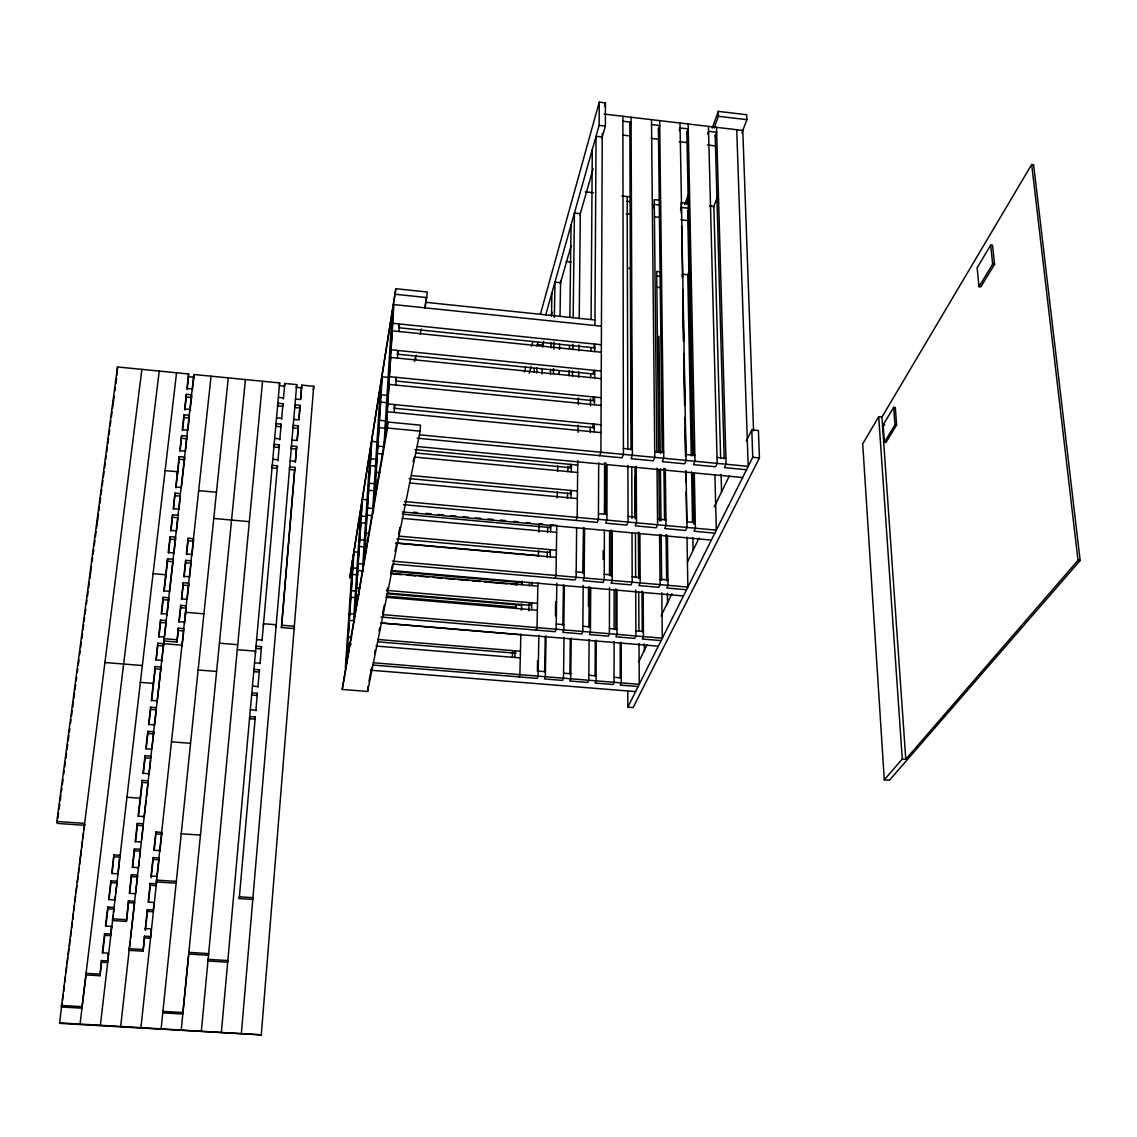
<?xml version="1.0" encoding="UTF-8"?>
<svg xmlns="http://www.w3.org/2000/svg" width="1137" height="1137" viewBox="0 0 1137 1137"><rect width="100%" height="100%" fill="white"/><g stroke="black" fill="none" stroke-linecap="round" stroke-linejoin="round"><path stroke-width="1.5" d="M186.326 397.012L186.326 394.297L191.542 394.795L191.528 397.524L186.326 397.012L184.848 410.016M185.459 451.318L186.866 436.096L181.607 435.599L179.888 450.579L185.189 451.076M612.289 530.78L612.232 580.424L611.081 583.139L631.007 584.887L632.2 582.172L632.016 532.571M614.108 641.609L614.065 682.314L613.042 684.502L595.049 683.053L596.044 680.85L596.257 640.117M614.108 629.216L614.151 590.288M615.884 629.699L615.899 588.838M616.993 590.131L616.993 634.361L615.884 636.805L634.759 638.383L635.91 635.953L635.697 589.989M188.074 540.715L188.074 538.242L193.475 538.711L193.461 541.184L188.074 540.715L186.539 554.714M187.179 389.593L188.643 373.974L117.523 366.967L56.85 821.454L57.177 823.401L84.522 825.306L84.266 823.359L56.85 821.454M605.723 514.322L605.879 463.086M607.044 465.232L606.902 520.106L605.708 523.162L626.814 525.095L628.065 522.054L627.908 465.445M609.503 587.715L609.404 633.721L608.323 636.166L589.392 634.574L590.416 632.129L590.714 587.843M609.517 575.322L609.603 531.078M611.095 576.061L611.166 530.055M602.269 133.342L600.904 452.228L599.654 455.667M603.178 559.432L603.207 550.578M601.956 138.06L605.367 126.108L605.452 102.884L599.242 102.145L540.473 313.94M604.387 530.069L604.216 579.714L603.093 582.442L583.096 580.694L584.162 577.966L584.589 528.264M604.429 514.109L604.6 462.688M193.802 378.152L193.83 374.485L279.645 382.927L279.446 385.642L284.548 386.154L284.776 383.439L296.7 384.619L241.342 1033.718M593.102 424.115L593.088 427.626L594.31 424.129L594.267 431.932M593.287 397.168L593.258 400.636L594.48 397.069L594.424 404.758M593.443 370.591L593.429 374.002L594.637 370.392L594.594 377.967M594.75 351.56L594.793 344.085L593.599 347.751M594.907 325.523L596.058 136.255L602.255 136.98M595.092 675.975L595.291 640.614M545.661 315.105L599.128 125.368L599.242 102.145M598.687 462.674L598.417 519.325L597.238 522.38L403.45 504.657M588.397 606.419L588.54 586.962M590.274 432.373L590.316 427.071M590.458 405.866L590.515 398.803M590.672 377.598L590.686 374.059M590.856 351.091L590.885 347.552M591.084 319.284L592.278 149.643M589.108 639.506L588.824 680.253L587.843 682.47L569.808 681.006L570.746 678.789L571.215 638.013M589.193 627.112L589.478 588.142M589.435 627.496L589.719 586.834M583.153 573.602L583.551 527.54M583.21 585.427L582.812 631.476L581.803 633.934L562.801 632.328L563.767 629.87L564.364 585.555M583.324 573.02L583.693 528.733M576.644 527.554L576.132 577.255L575.08 579.984L392.919 564.023M577.752 460.67L577.17 517.378L576.061 520.448M578.051 432.316L578.122 425.238M578.335 404.445L578.406 397.964M578.619 377.385L578.676 371.515M578.889 350.807L578.946 344.909M579.216 318.914L580.311 212.576M567.519 498.262L567.59 492.932M567.86 471.642L567.932 466.326M569.097 375.85L569.168 370.534M569.438 349.244L569.481 345.691M569.85 317.308L571.03 225.069M570.362 464.337L570.333 467.662L571.414 464.493L571.328 471.883M571.016 497.949L571.101 490.473L570.007 493.586M572.465 376.205L572.536 370.889M572.792 349.613L572.849 344.284M573.162 317.692L574.412 213.045L580.296 213.699M569.893 673.928L570.305 638.525M562.9 625.251L563.455 584.546M564.037 637.416L563.497 678.206L562.573 680.423L544.481 678.945L545.348 676.728L546.073 635.91M555.439 615.757L555.652 601.601M556.789 525.251L556.007 575.493L555.012 578.221M557.215 497.764L557.301 491.909M557.627 471.258L557.713 465.957M559.12 374.443L559.191 370.577M559.518 349.372L559.603 344.07M560.029 316.242L560.584 280.484M556.832 583.125L556.135 629.23L555.183 631.689L380.994 617.036M544.609 671.868L545.248 636.436M547.181 557.343L547.281 552.013M547.622 532.5L547.721 527.184M550.436 374.599L550.535 369.269M550.919 347.979L551.004 342.663M551.488 316.043L551.9 292.976M550.265 556.86L550.393 549.668L549.413 552.468M550.692 531.803L550.82 524.711L555.297 525.123M553.392 373.86L553.477 368.573M553.804 349.158L553.932 342.109M554.344 317.408L554.955 282.132L560.555 282.729M538.881 635.313L538.085 676.131L537.232 678.363L372.723 665.031M537.915 582.727L537.019 627.624L536.124 630.083M538.441 556.633L538.568 550.55M538.938 532.144L539.066 525.521M542.107 373.846L542.221 368.246M542.633 347.226L542.704 343.687M537.375 671.271L537.574 660.64M528.89 610.683L529.046 603.605M529.444 585.939L529.515 582.4M534.177 372.126L534.262 368.587M531.647 609.745L531.789 602.823L530.922 605.339M532.159 585.64L532.244 582.229M536.735 373.021L536.849 367.692M520.86 634.048L519.879 674.653L519.069 676.899M521.428 610.157L521.585 604.031M522.054 584.603L522.139 581.078M512.403 657.087L512.531 651.757M514.834 657.47L515.004 650.819L514.208 653.093M516.099 608.068L516.17 604.813L515.388 607.186L386.324 596.143M516.667 585.427L516.752 582.215L515.956 584.617M201.32 1031.43L262.562 381.25M425.139 307.843L425.352 303.664M420.122 431.165L420.434 425.167L387.816 422.012L342.209 689.448L367.621 691.467L420.122 431.165L387.447 428.024L342.209 689.448M425.096 308.056L427.327 292.01L395.861 288.699L349.77 577.795L395.861 288.699M394.269 412.461L394.724 404.601L394.098 408.211M395.875 385.088L396.33 377.342M397.467 358.098L397.922 350.466L397.282 354.19M399.03 331.507L399.471 323.974L398.845 327.754M367.621 691.467L367.933 686.492M384.121 443.373L391.824 317.209M385.457 428.237L385.898 420.889M387.006 402.669L387.191 399.769M385.542 435.158L387.362 411.793L600.99 432.586M393.246 308.397L392.109 327.058L392.734 323.278L601.374 344.767M386.154 431.605L393.871 304.588L601.445 326.205M387.447 428.024L387.816 422.012M221.36 1032.581L279.645 382.927M372.765 509.262L380.383 388.072M373.348 512.872L373.519 510.001M374.016 501.971L375.75 479.814M381.662 380.213L380.525 398.163L381.08 394.795L387.447 395.42M374.57 498.816L382.203 376.816L387.504 377.342M362.632 567.988L370.165 451.46M363.755 561.479L365.418 540.416L368.502 540.686M371.302 444.411L370.179 461.693L370.676 458.68L377.726 459.348M364.238 558.651L371.785 441.355L378.806 442.023M353.55 620.674L360.955 508.495M354.559 614.804L356.151 594.75L359.079 594.992M361.978 502.128L360.884 518.799L361.324 516.07L367.052 516.596M355 612.274L362.419 499.385L367.72 499.868M345.35 668.186L352.626 560.086M346.273 662.885L347.794 643.727L351.319 644.025M353.55 554.316L352.47 570.39L352.882 567.932L358.169 568.401M346.657 660.597L353.948 551.829L359.221 552.298M255.399 653.405L255.555 651.146L237.221 649.653M239.239 898.571L239.367 896.809L252.968 897.69L252.798 899.466L239.239 898.571L255.271 717.021L249.685 716.594L249.529 718.74L255.1 719.167L255.271 717.021M257.36 693.286L257.189 695.474L251.661 695.034L251.817 692.859L257.36 693.286L255.853 710.682M259.435 669.835L259.264 672.066L253.764 671.626L253.921 669.395L259.435 669.835L257.943 687.089M261.496 646.64L261.311 648.914L255.839 648.46L256.01 646.2L261.496 646.64L260.003 663.766M263.329 626.032L263.514 623.716L276.234 624.767L276.021 627.084M277.485 465.758L277.286 468.345L272.056 467.861L272.255 465.275L277.485 465.758L262.036 640.714M279.347 444.837L279.133 447.452L273.932 446.969L274.131 444.354L279.347 444.837L277.954 460.698M281.166 424.158L280.953 426.801L275.794 426.304L275.993 423.66L281.166 424.158L279.801 439.891M282.985 403.692L282.758 406.364L277.627 405.866L277.826 403.18L282.985 403.692L281.621 419.326M61.924 1003.488L59.593 1023.343L261.283 1034.855L313.727 386.296L301.817 385.116L300.609 399.03M281.45 627.525L281.678 625.222L294.355 626.274L294.099 628.576L281.45 627.525L294.909 467.378L289.693 466.895L289.452 469.467L294.668 469.965M295.307 462.318L296.672 446.486L291.47 445.988L291.228 448.603L296.416 449.087M297.183 439.891L298.406 425.807L293.232 425.309L292.991 427.953L298.15 428.45M298.903 419.354L300.111 405.355L294.98 404.857L294.739 407.529L299.855 408.027M281.678 625.222L294.909 467.378M296.672 446.486L295.421 461.38L290.205 460.897M298.406 425.807L297.169 440.545L291.982 440.062M300.111 405.355L298.889 419.937L293.73 419.439M301.817 385.116L300.609 399.542L295.478 399.044M283.411 398.973L284.776 383.439M296.373 388.214L296.7 384.619M182.773 1012.513L162.619 1011.347L162.69 1012.868L182.773 1014.033L245.436 379.559M188.841 952.692L181.224 1030.293M228.267 377.868L161.084 1029.141M313.343 389.892L313.727 386.296M150.411 936.533L144.442 936.149L144.555 937.854L150.496 938.224L151.235 928.915L145.28 928.545L147.355 909.643L153.282 910.012L153.367 911.775L147.455 911.391L147.355 909.643M153.282 910.012L154.092 902.508L148.18 902.124L150.226 883.435L156.11 883.833L156.195 885.638L150.311 885.254L150.226 883.435M156.11 883.833L211.07 376.176M156.664 881.203L140.889 1027.99M157.048 877.679L159.152 858.293M159.905 851.243L161.824 833.62M182.105 646.1L183.625 632.115M184.564 623.374L186.269 607.599M187.179 599.227L188.742 584.716M189.509 577.681L191.215 561.834M191.94 555.169L193.503 540.715M193.83 374.485L129.149 950.347L143.091 951.2L144.442 936.149M153.069 857.568L153.14 859.43L158.981 859.828L158.91 857.966L153.069 857.568L151.036 876.016L156.92 876.414M155.868 832L155.94 833.918L161.738 834.316L161.681 832.398L155.868 832L153.865 850.234L159.706 850.632M176.946 639.747L163.998 638.681L164.055 640.984L176.974 642.035L178.211 628.207L183.739 628.662L183.739 630.978L178.225 630.523L178.211 628.207M180.712 605.325L180.726 607.684L186.212 608.139L186.212 605.779L180.712 605.325L178.935 621.641L184.45 622.095M183.199 582.712L183.213 585.114L188.657 585.569L188.657 583.182L183.199 582.712L181.437 598.844L186.909 599.298M185.658 560.342L185.658 562.787L191.073 563.256L191.073 560.811L185.658 560.342L183.896 576.288L189.353 576.757M188.074 538.242L186.34 554.003L191.769 554.472M143.091 951.2L144.555 937.854M147.455 911.391L145.38 930.265L145.28 928.545M148.464 902.195L150.311 885.254M151.136 877.849L153.14 859.43M154.135 850.462L155.94 833.918M176.974 642.035L178.225 630.523M179.12 622.337L180.726 607.684M181.622 599.597L183.213 585.114M184.08 577.113L185.658 562.787M130.144 941.55L120.636 1026.825M130.528 938.139L134.507 902.835M135.502 894.037L137.492 876.4M138.487 867.645L139.282 860.524M139.666 857.085L140.277 851.712M141.67 839.362L143.262 825.249M144.243 816.622L146.048 800.562M146.417 797.264L148.236 781.162M149.004 774.396L150.624 759.985M151.974 748.004L153.765 732.157M154.561 725.122L156.394 708.834M157.19 701.785L160.971 668.272M161.71 661.777L164.154 640.046M164.552 636.521L166.229 621.641M166.94 615.359L168.731 599.483M169.527 592.42L173.108 560.669M173.904 553.62L175.567 538.995M176.349 531.974L177.94 517.903M178.893 509.518L180.286 497.182M181.479 486.593L184.691 458.112M187.847 430.141L189.254 417.677M190.035 410.741L191.627 396.571M192.423 389.579L193.816 377.228L188.643 376.731M176.548 372.78L112.549 920.544L126.434 921.439L128.424 900.831L134.365 901.215L134.493 902.991L128.58 902.607L128.424 900.831M131.423 874.708L131.551 876.542L137.435 876.94L137.307 875.106L131.423 874.708L129.291 893.341L135.204 893.725M134.365 848.898L134.493 850.789L140.334 851.187L140.221 849.296L134.365 848.898L132.262 867.304L138.145 867.702M137.279 823.401L137.406 825.334L143.205 825.746L143.106 823.799L137.279 823.401L135.204 841.579L141.045 841.977M142.196 780.394L142.31 782.427L148.052 782.839L147.952 780.806L142.196 780.394L138.103 816.167L143.916 816.579M145.024 755.707L145.124 757.796L150.823 758.208L150.738 756.133L145.024 755.707L143.006 773.316L148.748 773.728M147.81 731.318L147.895 733.45L153.58 733.877L153.495 731.759L147.81 731.318L145.82 748.714L151.534 749.141M150.567 707.214L150.653 709.389L156.281 709.829L156.21 707.655L150.567 707.214L148.592 724.411L154.277 724.837M155.215 666.552L155.286 668.798L160.871 669.252L160.8 666.993L155.215 666.552L151.335 700.378L156.991 700.818M181.948 645.162L157.872 643.201L155.968 659.858L161.553 660.299M160.516 620.12L160.573 622.451L166.087 622.905L166.045 620.575L160.516 620.12L158.64 636.578L164.183 637.033M163.131 597.295L163.174 599.668L168.66 600.137L168.617 597.764L163.131 597.295L161.269 613.568L166.784 614.023M167.523 558.779L167.565 561.223L172.995 561.692L172.966 559.248L167.523 558.779L163.87 590.828L169.356 591.283M170.053 536.65L170.095 539.137L175.496 539.606L175.468 537.119L170.053 536.65L168.248 552.426L173.691 552.895M177.94 515.246L172.554 514.777L170.777 530.368L176.178 530.851M180.385 493.614L175.027 493.131L173.265 508.566L178.637 509.049M179.205 456.605L179.22 459.22L184.507 459.703L184.507 457.088L179.205 456.605L175.738 486.991L181.067 487.489M183.981 414.834L183.981 417.521L189.211 418.018L189.211 415.332L183.981 414.834L182.29 429.644L187.548 430.141M186.326 394.297L184.649 408.95L189.879 409.448M188.643 373.974L186.994 388.47L192.196 388.968M126.434 921.439L128.58 902.607M129.632 893.44L131.551 876.542M132.588 867.488L134.493 850.789M135.516 841.835L137.406 825.334M138.416 816.494L142.31 782.427M143.319 773.601L145.124 757.796M146.119 749.07L147.895 733.45M148.89 724.837L150.653 709.389M151.619 700.875L155.286 668.798M156.238 660.455L157.872 643.201M158.896 637.246L160.573 622.451M161.511 614.293L163.174 599.668M164.098 591.61L167.565 561.223M168.489 553.136L170.095 539.137M171.005 531.135L172.554 514.777M173.492 509.39L175.027 493.131M175.951 487.872L179.22 459.22M180.101 451.545L181.607 435.599M182.488 430.667L183.981 417.521M107.404 960.921L101.378 960.552L101.605 962.2L107.617 962.57L108.313 953.204L102.302 952.834L104.576 933.648L110.573 934.031L110.772 935.737L104.789 935.353L104.576 933.648M110.573 934.031L111.469 926.399L105.485 926.03L107.745 907.084L113.7 907.468L113.885 909.23L107.944 908.847L107.745 907.084M113.174 915.271L100.34 1025.673M113.501 912.499L113.998 908.236M114.951 900.177L115.448 895.942M115.775 893.128L117.012 882.568M118.049 873.77L119.826 855.308L113.942 854.91L111.753 873.401L117.651 873.784M99.758 974.125L85.63 973.272L85.886 974.892L99.985 975.745L101.378 960.552M110.857 880.834L111.056 882.653L116.955 883.051L116.784 881.232L110.857 880.834L108.64 899.552L114.581 899.936M99.985 975.745L101.605 962.2M102.728 952.763L104.789 935.353M105.897 926.03L107.944 908.847M109.038 899.637L111.056 882.653M112.137 873.557L113.942 854.91M141.883 369.369L61.483 1006.998L81.836 1008.178L159.237 371.074M86.227 973.443L79.988 1024.508M62.492 1000.446L63.047 994.704M63.615 991.635L64.155 985.921M64.596 982.425L65.278 977.124M66.06 972.249L66.614 966.564M67.182 963.437L67.723 957.78M68.305 954.625L68.845 948.983M69.414 945.813L69.954 940.185M70.537 937.002L71.077 931.402M71.645 928.19L72.185 922.604M72.768 919.378L73.294 913.807M73.891 910.566L74.417 905.009M74.999 901.755L75.525 896.226M75.98 892.701L76.833 885.908M77.288 882.397L77.984 876.883M78.396 873.614L79.093 868.085M79.505 864.845L81.324 850.49M81.736 847.292L82.447 841.707M82.845 838.523L83.555 832.909M83.953 829.74L84.678 824.112M57.888 818.128L58.584 812.856M59.053 809.345L59.764 804.058M60.233 800.547L60.929 795.275M61.398 791.75L61.867 788.239M62.336 784.729L63.047 779.442M63.743 774.169L64.212 770.659M64.681 767.134L65.392 761.861M65.861 758.351L66.557 753.078M67.026 749.553L67.737 744.28M68.206 740.77L68.902 735.483M69.371 731.972L69.84 728.462M70.551 723.175L71.02 719.664M71.489 716.139L72.185 710.867M72.654 707.356L73.365 702.083M73.834 698.559L74.53 693.286M74.999 689.775L75.71 684.502M76.179 680.978L76.648 677.467M77.344 672.18L77.813 668.67M78.282 665.159L78.993 659.872M79.689 654.599L80.158 651.089M80.628 647.564L81.338 642.291M81.807 638.781L82.504 633.508M82.973 629.983L83.683 624.71M84.152 621.2L84.621 617.675M85.09 614.165L85.787 608.892M86.497 603.605L86.966 600.094M87.435 596.584L88.132 591.297M88.601 587.786L89.311 582.514M89.78 578.989L91.415 566.681M92.125 561.408L92.594 557.897M93.063 554.373L93.76 549.1M94.229 545.589L94.939 540.317M95.409 536.792L96.105 531.519M96.574 528.009L98.45 513.938M98.919 510.414L99.388 506.903M99.857 503.378L100.568 498.105M101.037 494.595L101.733 489.322M102.202 485.797L102.913 480.525M103.382 477.014L104.078 471.727M104.547 468.217L105.258 462.944M105.727 459.419L106.196 455.909M106.665 452.398L107.361 447.111M107.83 443.601L108.541 438.328M109.01 434.803L109.706 429.53M110.175 426.02L110.886 420.747M111.355 417.222L112.051 411.949M112.52 408.439L114.169 396.131M114.865 390.844L115.334 387.333M115.803 383.823L116.514 378.536M116.983 375.025L117.523 366.967M261.283 1034.855L59.479 1022.845M395.704 381.009L396.117 378.564M414.437 361.509L415.076 358.027M425.721 300.694L426.361 297.212M415.36 360.344L416.327 355.114M420.221 334.193L421.202 328.977M368.971 681.29L371.756 667.447M374.542 653.604L375.224 650.137M379.062 631.106L379.758 627.652M382.529 613.795L384.278 605.154M387.049 591.297L387.745 587.843M390.531 574L392.265 565.345M395.051 551.502L396.785 542.846M398.533 534.191L399.926 527.27M413.129 461.508L413.825 458.04M524.37 372.012L525.791 366.896M531.476 346.401L532.898 341.271M529.288 373.22L531.206 366.384M536.991 345.875L537.957 342.45M604.486 106.295L605.452 102.884M542.804 344.71L543.784 341.299M551.118 315.674L552.099 312.263M560.399 283.227L571.158 245.649M579.955 214.907L593.159 168.802M629.855 126.221L631.078 122.171L622.877 121.204M658.408 129.575L659.716 125.539L651.544 124.573M653.064 208L654.287 204.39L660.469 205.086M679.201 130.627L680.111 127.941L688.24 128.893L686.862 132.915M549.839 527.554L550.82 524.711M680.452 209.833L681.305 207.431L689.008 208.298M707.598 133.953L708.564 131.281L716.665 132.233L715.216 136.241M660.114 273.036L661.322 269.696M684.687 204.703L688.297 194.697M712.274 128.04L718.257 111.369L746.711 114.752L746.895 119.669L741.836 132.915M686.592 204.418L688.397 199.43M714.207 127.927L718.399 116.287L718.257 111.369M687.7 211.894L688.567 209.492M687.53 275.396L689.434 270.435M713.425 207.474L717.845 195.877M638.61 662.104L647.138 644.608M661.094 615.97L671.939 593.699M687.444 561.877L699.07 538.014M714.263 506.86L729.3 475.977M746.355 440.985L751.784 429.843L758.407 430.497L759.431 457.927L633.067 707.612L627.823 707.186L627.78 691.395M627.823 707.186L752.751 457.287L751.784 429.843M881.928 417.094L878.702 416.767L862.713 443.856L884.302 779.854L889.447 780.238L1080.15 560.513L1033.618 164.723L1031.685 164.495L881.928 417.094L905.791 759.246L902.281 758.976L884.302 779.854M883.165 424.925L893.668 407.359L895.316 407.529L896.61 425.039L886.007 442.421L884.373 442.265L883.165 424.925L884.785 425.096M990.697 245.095L977.138 267.778L979 286.652L980.833 286.851L994.534 264.381L992.544 245.308L990.697 245.095L992.658 264.182L979 286.652M884.373 442.265L894.947 424.883L893.668 407.359M905.791 759.246L1078.004 560.314L1031.685 164.495M61.156 1005.449L81.551 1006.629M129.007 948.67L142.978 949.537M112.364 918.81L126.278 919.691M114.126 856.786L119.996 857.184M181.025 833.748L200.339 835.084M126.648 797.236L140.164 798.202L140.277 800.192M171.488 741.85L190.405 743.271M252.414 686.123L257.957 686.563M140.164 682.356L153.282 683.394L153.367 685.611M250.296 709.786L255.868 710.213M370.349 670.205L635.611 691.609M254.517 662.743L260.032 663.184M104.675 662.516L142.139 665.5M198.009 669.963L216.542 671.441M375.949 646.043L520.277 657.925M256.592 639.619L262.078 640.06M219.327 643.201L237.69 644.693M538.185 671.1L545.447 671.697M563.568 673.175L570.802 673.772M588.867 675.236L596.072 675.833M614.079 677.297L621.271 677.879M373.178 662.743L639.236 684.346L639.008 643.414M157.944 645.489L163.501 645.944L163.444 643.656M638.141 686.549L620.219 685.085L621.271 682.896L621.228 642.206M380.597 622.934L658.309 646.2M354.659 620.802L349.357 620.361L347.851 639.364L348.249 637.018L351.759 637.317M381.179 623.019L520.845 634.716M203.821 613.824L185.502 612.289L185.516 614.648M378.109 639.491L520.448 651.259M377.64 641.822L516.127 653.249M388.015 593.088L531.306 605.381M152.941 573.645L165.704 574.739L165.746 577.155M356.833 591.169L351.347 590.7L350.949 593.116L352.442 574.412L357.913 574.881M386.438 593.699L521.556 605.282M386.054 597.309L537.36 610.228M356.179 597.692L350.907 597.252L350.509 599.654L349.414 616.112L349.812 613.724L353.948 614.079M556.206 624L563.838 624.654M582.855 626.26L590.458 626.899M609.418 628.505L616.993 629.145M635.881 630.751L643.428 631.39M383.268 614.662L662.317 638.184L661.805 592.775M661.109 640.6L642.291 639.022L643.457 636.592L643.172 592.42M363.485 564.051L358.198 563.582L357.757 566.212L359.32 546.485L365.105 546.996M391.753 570.532L683.422 595.959M391.654 571.314L522.096 582.684M363.556 570.973L357.743 570.476L356.165 590.359L356.606 587.786L360.116 588.085M391.299 573.389L537.844 586.138M392.919 573.915L401.716 574.682M406.989 575.137L415.787 575.905M419.297 576.203L428.095 576.971M433.368 577.425L442.165 578.193M445.676 578.506L454.473 579.259M457.984 579.572L468.543 580.495M472.054 580.794L480.852 581.561M484.362 581.86L507.23 583.849M510.74 584.162L516.013 584.617M386.466 590.345L537.503 603.321M365.531 540.203L359.775 539.691L359.335 542.363L360.884 522.793L366.626 523.304M396.927 542.989L538.455 555.581M395.463 543.088L556.291 557.4M576.189 571.812L584.219 572.522M604.23 574.284L612.232 574.995M632.186 576.743L640.145 577.454M660.028 579.202L667.973 579.898M392.393 561.124L687.871 587.062L686.975 537.062M686.535 589.748L666.751 588.014L668.03 585.328L667.405 535.783M402.299 514.151L550.507 527.611M175.055 495.689L180.385 496.173M372.311 515.658L367.038 515.175L366.555 518.088L365.389 536.039L365.887 533.168L369.411 533.495M402.157 518.358L556.675 532.358M213.699 518.458L249.301 521.641M399.4 536.167L556.405 550.209M172.582 517.292L177.955 517.776M397.069 538.867L550.123 552.525M165.05 470.59L177.471 471.741L177.5 474.328M374.727 490.814L368.644 490.26L367.009 510.939L367.507 508.026L373.618 508.58M598.446 513.668L606.916 514.45M628.05 516.397L636.493 517.164M657.541 519.097L665.941 519.879M686.919 521.812L695.29 522.579M1078.004 560.314L1080.15 560.513M404.516 501.559L716.324 530.14L714.931 475.181M714.832 533.139L693.968 531.235L695.403 528.222L694.309 473.219M198.677 490.644L216.414 492.25M413.498 512.204L417.037 512.531M425.878 513.341L431.179 513.825M438.257 514.464L443.572 514.947M450.65 515.587L455.951 516.07M463.029 516.724L468.33 517.207M475.408 517.847L480.724 518.33M487.801 518.969L493.103 519.453M500.181 520.106L505.482 520.59M514.336 521.386L517.875 521.712M526.715 522.523L530.254 522.835M539.094 523.645L542.633 523.972M402.214 511.948L711.364 540.075M376.276 466.213L370.221 465.644L368.601 486.167L369.099 483.197L375.167 483.751M272.795 459.277L278.025 459.76M379.758 472.608L376.233 472.267L375.679 475.479L376.859 456.79L377.399 453.535L382.672 454.033M411.523 475.564L577.44 491.056M409.121 478.606L571.058 493.685M409.363 482.941L577.369 498.546M417.137 438.186L622.081 457.813L623.403 454.388L622.877 116.287M746.526 469.737L724.454 467.62L726.074 464.237L716.523 127.33M417.506 446.557L742.632 477.526M384.32 446.713L377.868 446.102L377.313 449.357L379.019 427.611L386.068 428.294M415.005 449.627L577.71 465.09M274.671 438.413L279.873 438.91M416.114 453.038L571.314 467.762M414.28 457.031L577.639 472.48M181.622 438.257L186.866 438.754M394.255 408.226L594.509 427.768M278.352 397.382L283.497 397.879M386.509 420.96L379.488 420.278L378.934 423.589L380.625 402.043L387.674 402.74M752.751 457.287L759.431 457.927M623.403 448.475L632.371 449.342M654.741 451.503L663.667 452.355M685.952 454.502L694.849 455.368M717.049 457.5L725.903 458.353M276.518 417.791L281.692 418.288M419.596 434.817L748.203 466.369L736.733 129.717M601.103 405.426L389.025 384.405L387.22 407.543L387.831 403.933L601.032 424.783M296.459 387.319L301.547 387.816M601.231 378.649L390.659 357.416L388.882 380.327L389.494 376.66L601.146 397.737M894.947 424.883L896.61 425.039M395.918 381.023L594.623 400.764M537.346 344.61L542.676 345.165M601.331 352.243L392.279 330.81L390.503 353.508L391.128 349.784L601.26 371.06M397.552 354.218L594.75 374.144M399.172 327.783L594.864 347.894M395.52 294.298L427.043 297.596M425.423 302.271L594.949 319.994M657.342 287.263L660.839 287.647M565.942 261.595L570.987 262.135M627.681 268.275L631.021 268.63M661.094 271.885L656.703 271.402L658.65 451.901M656.76 276.021L661.151 276.49M992.658 264.182L994.534 264.381M627.183 201.334L630.282 201.69M626.331 213.685L629.841 214.083M654.471 216.826L659.744 217.423M680.864 219.782L687.899 220.564M585.399 191.869L593.514 192.778M621.882 195.976L630.268 196.928M660.412 200.325L654.244 199.629L656.845 452.313M688.908 203.537L681.219 202.67L681.404 213.315M709.545 205.868L713.851 206.351L720.645 458.396M599.128 125.368L605.367 126.108M623.104 135.132L630.125 135.957M651.174 138.416L658.195 139.226M679.258 141.684L688.041 142.708M707.342 144.968L716.111 145.991M718.399 116.287L746.895 119.669M604.074 114.07L742.788 130.428L753.547 430.895M108.313 953.204L108.527 954.867M111.469 926.399L111.668 928.133M878.702 416.767L902.281 758.976M151.235 928.915L151.32 930.634M154.092 902.508L154.177 904.27M715.173 134.877L724.198 458.779M721.071 474.371L721.554 492.122M708.436 126.378L717.191 463.384L715.599 466.781L693.442 464.649L694.977 461.252L688.141 123.976M689.093 212.406L689.59 237.249M690.23 269.185L690.727 294.028M691.395 327.74L691.85 350.793M692.532 384.505L692.987 407.572M693.669 441.284L693.954 455.482M686.833 131.551L693.272 455.795M687.672 210.686L692.476 455.084M692.817 472.793L693.826 524.143M691.268 455.909L687.771 274.77L682.299 274.173L682.371 277.726M691.58 471.883L692.532 521.613M692.845 537.588L693.087 550.024M680.011 123.023L686.066 460.4L684.559 463.797L662.303 461.665L663.738 458.254L659.659 120.621M681.631 225.737L682.555 277.215M682.768 289.637L683.692 341.1M683.92 353.522L684.829 404.999M685.057 417.421L685.725 454.686M686.009 470.661L687.018 527.454L685.597 530.467L664.662 528.549L666.012 525.521L665.301 468.686M682.768 300.694L683.493 341.356M683.905 364.323L684.63 404.985M685.042 427.967L685.54 456.25M685.81 471.343L685.995 482.003M686.165 491.61L686.734 522.849M666.652 534.887L666.85 550.805M667.391 593.272L667.518 603.875M666.083 534.745L666.652 580.908M663.923 468.273L664.548 519.68M658.394 128.211L662.203 452.796M658.934 336.197L660.242 453.436M660.412 468.913L660.995 520.945M661.151 534.39L661.663 580.396M658.849 469.595L659.403 520.917M659.559 535.072L660.085 584.631L658.82 587.317L638.966 585.583L640.188 582.883L639.889 533.296M657.015 468.217L657.598 524.754L656.262 527.781L635.242 525.862L636.521 522.821L636.237 466.241M651.501 119.655L654.798 457.401L653.391 460.812L631.049 458.68L632.385 455.241L631.063 117.253M644.338 643.869L644.395 650.933M641.993 591.112L642.249 631.93M638.667 532.557L638.923 578.506M638.411 532.159L638.667 578.278M638.738 592.206L638.951 631.319M635.171 476.858L635.356 517.52M635.427 533.424L635.64 577.624M634.972 467.293L635.199 518.756M631.134 296.97L631.603 422.751M631.774 467.037L631.959 518.401M629.841 122.938L631.007 449.797M627.169 196.573L627.866 449.527M620.191 642.703L620.205 678.022M188.728 952.38L188.714 954.028L208.469 955.251L208.526 953.602L188.728 952.38M207.986 959.344L207.929 960.978L227.67 962.2L227.77 960.566L207.986 959.344M176.093 881.417L156.508 880.109L156.593 881.928L176.121 883.236L176.093 881.417"/></g></svg>
